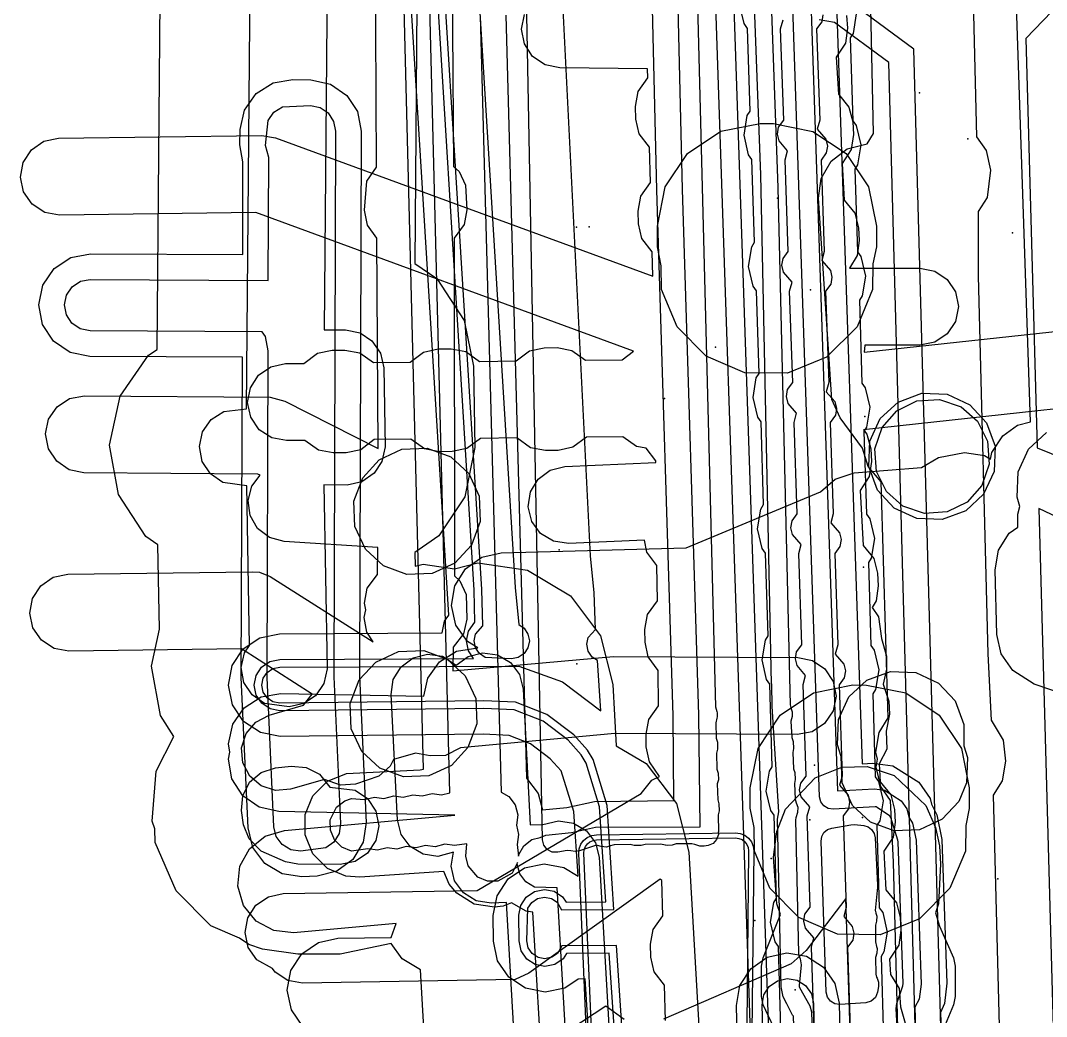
# Model space of a CAD drawing. Header units: metres. Extents: x 17722 to 17999, y 13535 to 15917.
# Drawn here: x 17749.74 to 17789.68, y 14845.88 to 14884.65 of the extents above; entities that cross this region are included whole.
import ezdxf

# ---------------------------------------------------------------- set-up
doc = ezdxf.new("R2010")
doc.units = ezdxf.units.M
for name, color, linetype in [('AI_GREENING_EXCLUSIONS', 1, 'Continuous'), ('AI_GREENING_LAWN', 82, 'Continuous'), ('AI_GREENING_REJECTED', 6, 'Continuous')]:
    doc.layers.add(name, color=color, linetype=linetype)

msp = doc.modelspace()

# ---------------------------------------------------------------- linework, layer by layer
at = {"layer": 'AI_GREENING_EXCLUSIONS'}
for points in [[(17760.729, 14845.489), (17760.287, 14846.133), (17760.125, 14846.896), (17760.267, 14847.663), (17760.692, 14848.318), (17761.335, 14848.76), (17762.098, 14848.922), (17764.165, 14848.949), (17764.368, 14849.494), (17760.372, 14849.135), (17759.596, 14849.218), (17758.911, 14849.591), (17758.421, 14850.199), (17758.201, 14850.947), (17758.284, 14851.723), (17758.657, 14852.408), (17759.265, 14852.898), (17760.013, 14853.119), (17766.65, 14853.715), (17759.793, 14853.855), (17759.031, 14854.023), (17758.391, 14854.469), (17757.971, 14855.127), (17757.834, 14855.895), (17757.893, 14856.163), (17757.834, 14856.495), (17758.002, 14857.257), (17758.449, 14857.897), (17759.106, 14858.318), (17759.875, 14858.454), (17765.441, 14858.341), (17765.6, 14859.044), (17766.051, 14859.681), (17766.711, 14860.097), (17767.536, 14860.227), (17767.134, 14860.48), (17766.684, 14861.117), (17766.511, 14861.878), (17766.643, 14862.647), (17767.059, 14863.308), (17767.696, 14863.758), (17768.457, 14863.931), (17775.649, 14864.123), (17780.883, 14866.307), (17781.451, 14866.8), (17782.192, 14867.046), (17784.806, 14867.248), (17785.472, 14867.642), (17786.487, 14867.828), (17787.259, 14867.712), (17787.493, 14867.571), (17787.548, 14867.833), (17787.973, 14868.487), (17788.545, 14868.897), (17789.057, 14869.027), (17785.935, 14961.593)], [(17764.991, 14927.834), (17768.996, 14862.578), (17769.135, 14861.131), (17769.343, 14860.993), (17769.495, 14860.766), (17769.548, 14860.498), (17769.495, 14860.23), (17769.343, 14860.003), (17769.116, 14859.851), (17768.848, 14859.798), (17767.83, 14859.851), (17767.603, 14860.003), (17767.451, 14860.23), (17767.398, 14860.498), (17767.451, 14860.766), (17767.736, 14861.081), (17767.698, 14862.499), (17763.606, 14928.186)], [(17775.016, 14813.619), (17772.653, 14848.343), (17770.998, 14848.331), (17770.861, 14848.123), (17770.538, 14847.904), (17770.156, 14847.825), (17769.773, 14847.898), (17769.447, 14848.113), (17769.228, 14848.436), (17769.149, 14848.818), (17769.142, 14849.818), (17769.216, 14850.201), (17769.43, 14850.527), (17769.753, 14850.746), (17770.135, 14850.825), (17770.518, 14850.752), (17770.844, 14850.537), (17770.984, 14850.331), (17772.52, 14850.342), (17772.274, 14854.032), (17771.763, 14855.736), (17771.571, 14856.063), (17771.062, 14856.63), (17770.086, 14857.368), (17768.952, 14857.81), (17767.771, 14857.863), (17759.839, 14857.778), (17759.456, 14857.853), (17759.13, 14858.068), (17758.912, 14858.391), (17758.834, 14858.774), (17758.908, 14859.157), (17759.124, 14859.482), (17759.447, 14859.7), (17759.829, 14859.778), (17767.376, 14859.814), (17767.174, 14860.115), (17767.098, 14860.498), (17767.174, 14860.88), (17767.426, 14861.228), (17767.399, 14862.48), (17763.38, 14927.787)], [(17771.906, 14844.514), (17771.718, 14847.336), (17771.446, 14847.334), (17770.928, 14846.983), (17770.163, 14846.825), (17769.397, 14846.972), (17768.745, 14847.401), (17768.307, 14848.047), (17768.149, 14848.811), (17768.142, 14849.811), (17768.289, 14850.577), (17768.718, 14851.229), (17769.364, 14851.667), (17770.128, 14851.825), (17770.894, 14851.678), (17771.452, 14851.334), (17771.284, 14853.853), (17770.784, 14855.445), (17770.355, 14855.911), (17769.593, 14856.487), (17768.762, 14856.811), (17767.769, 14856.863), (17759.844, 14856.778), (17759.077, 14856.927), (17758.427, 14857.357), (17757.99, 14858.004), (17757.834, 14858.769), (17757.983, 14859.535), (17758.413, 14860.186), (17759.06, 14860.622), (17759.824, 14860.778), (17766.16, 14860.808), (17766.25, 14861.263), (17766.408, 14861.499), (17762.367, 14927.16)], [(17780.504, 14816.802), (17780.12, 14823.74), (17780.347, 14826.495), (17779.874, 14837.679), (17779.935, 14838.064), (17780.091, 14838.272), (17779.834, 14845.893), (17779.797, 14845.932), (17779.573, 14846.369), (17779.563, 14846.382), (17779.56, 14846.395), (17779.43, 14846.647), (17779.346, 14847.028), (17779.208, 14853.56), (17779.253, 14853.842), (17778.998, 14857.941), (17778.98, 14858.814), (17778.977, 14858.825), (17778.553, 14878.64), (17777.185, 14915.286)], [(17779.499, 14915), (17781.538, 14854.658), (17782.981, 14854.739), (17783.367, 14854.684), (17784.017, 14854.273), (17784.243, 14853.955), (17784.317, 14853.632), (17784.463, 14853.406), (17784.605, 14852.737), (17784.794, 14847.14), (17784.716, 14846.55), (17784.55, 14846.233), (17784.601, 14844.523)], [(17780.503, 14914.9), (17782.503, 14855.714), (17782.924, 14855.737), (17783.697, 14855.628), (17784.702, 14855.001), (17785.155, 14854.365), (17785.207, 14854.139), (17785.41, 14853.729), (17785.605, 14852.771), (17785.794, 14847.174), (17785.702, 14846.386), (17785.556, 14846.033), (17785.6, 14844.553), (17785.475, 14843.794), (17785.065, 14843.13), (17784.431, 14842.674), (17783.672, 14842.495), (17782.951, 14842.472), (17782.954, 14842.379), (17795.553, 14842.784)], [(17775.594, 14808.706), (17772.934, 14848.645), (17770.811, 14848.63), (17770.648, 14848.334), (17770.422, 14848.18), (17770.154, 14848.125), (17769.886, 14848.176), (17769.658, 14848.327), (17769.504, 14848.553), (17769.449, 14848.82), (17769.494, 14850.088), (17769.644, 14850.316), (17769.87, 14850.47), (17770.137, 14850.525), (17770.405, 14850.474), (17770.634, 14850.323), (17770.801, 14850.03), (17772.84, 14850.044), (17772.571, 14854.086), (17772.035, 14855.877), (17771.807, 14856.248), (17771.274, 14856.846), (17770.233, 14857.632), (17769.009, 14858.11), (17767.772, 14858.163), (17759.837, 14858.078), (17759.569, 14858.13), (17759.341, 14858.281), (17759.189, 14858.507), (17759.134, 14858.775), (17759.186, 14859.043), (17759.337, 14859.271), (17759.563, 14859.424), (17759.831, 14859.478), (17769.142, 14859.51), (17770.833, 14858.901), (17772.328, 14857.77), (17772.199, 14859.729), (17771.989, 14859.87), (17771.837, 14860.097), (17771.784, 14860.365), (17771.837, 14860.633), (17772.119, 14860.947), (17772.075, 14862.371), (17771.93, 14863.813), (17769.535, 14911.583)], [(17776.934, 14902.075), (17778.906, 14843.734)], [(17768.627, 14884.857), (17769.434, 14855.156), (17769.893, 14854.555), (17770.061, 14853.924), (17771.005, 14854.018), (17772.082, 14854.25), (17775.177, 14854.289), (17775.151, 14857.576), (17774.512, 14878.066), (17773.935, 14901.986)], [(17767.627, 14884.832), (17768.448, 14854.613), (17768.746, 14854.441), (17768.994, 14854.116), (17769.098, 14853.724), (17769.042, 14853.32), (17769.126, 14852.966), (17769.068, 14852.574), (17769.121, 14852.112), (17769.132, 14852.188), (17769.33, 14852.525), (17769.641, 14852.76), (17769.963, 14852.843), (17770.188, 14852.938), (17771.189, 14853.035), (17772.125, 14853.251), (17776.2, 14853.263), (17776.151, 14857.602), (17775.512, 14878.088), (17774.947, 14901.518)], [(17784.208, 14833.517), (17783.726, 14851.88), (17783.607, 14854.291), (17783.224, 14854.826), (17783.048, 14855.587), (17783.098, 14855.889), (17783.033, 14856.168), (17783.16, 14856.938), (17783.513, 14857.507), (17783.248, 14866.693), (17782.74, 14867.291), (17782.51, 14868.007), (17781.652, 14869.188), (17781.325, 14869.896), (17780.801, 14877.735), (17780.904, 14878.508), (17781.296, 14879.183), (17781.916, 14879.656), (17782.694, 14879.853), (17782.948, 14880.255), (17782.499, 14901.033)], [(17786.5, 14898.706), (17786.951, 14880.128), (17787.327, 14879.592), (17787.495, 14878.83), (17787.367, 14877.766), (17787.014, 14877.212), (17787.019, 14874.711), (17787.394, 14859.99), (17787.518, 14857.409), (17787.988, 14856.631), (17788.08, 14855.818), (17787.951, 14855.05), (17787.602, 14854.493), (17788.088, 14836), (17788.212, 14833.419), (17788.683, 14832.641), (17788.774, 14831.828), (17788.645, 14831.06), (17788.296, 14830.503), (17788.583, 14818.963)], [(17761.696, 14887.748), (17761.562, 14872.613), (17762.391, 14872.606), (17762.964, 14872.487), (17763.419, 14872.185), (17763.753, 14871.704), (17763.877, 14871.132), (17763.93, 14868.053), (17763.811, 14867.48), (17763.509, 14867.023), (17763.028, 14866.689), (17762.456, 14866.565), (17761.547, 14866.572), (17761.672, 14859.412), (17761.55, 14858.839), (17761.218, 14858.357), (17760.771, 14858.058), (17760.199, 14857.933), (17759.24, 14858.061), (17758.758, 14858.393), (17758.44, 14858.884), (17758.334, 14859.46), (17758.457, 14860.032), (17758.657, 14860.322), (17758.546, 14866.537), (17757.613, 14866.665), (17757.131, 14866.997), (17757.131, 14866.997), (17756.812, 14867.488), (17756.706, 14868.064), (17756.829, 14868.636), (17757.161, 14869.118), (17757.652, 14869.436), (17758.535, 14869.538), (17758.748, 14893.621)], [(17767.578, 14808.186), (17765.308, 14847.687), (17764.597, 14848.126), (17764.166, 14848.723), (17762.183, 14848.299), (17760.535, 14848.301), (17759.157, 14848.497), (17758.623, 14848.684), (17758.269, 14848.921), (17757.146, 14849.411), (17755.795, 14850.762), (17754.987, 14852.647), (17754.967, 14853.177), (17754.867, 14853.486), (17754.867, 14853.486), (17755.025, 14855.431), (17755.715, 14856.776), (17755.187, 14857.592), (17754.835, 14859.51), (17755.145, 14860.96), (17755.087, 14864.237), (17754.621, 14864.557), (17753.56, 14866.194), (17753.207, 14868.113), (17753.614, 14870.021), (17754.721, 14871.628), (17755.055, 14871.844), (17755.243, 14893.018)], [(17770.08, 14843.141), (17769.687, 14849.933), (17769.419, 14849.971), (17768.855, 14850.302), (17768.529, 14850.168), (17768.191, 14850.126), (17767.406, 14850.254), (17766.727, 14850.673), (17766.423, 14851.031), (17766.213, 14851.522), (17762.945, 14851.303), (17762.409, 14851.34), (17761.687, 14851.643), (17761.125, 14852.204), (17760.82, 14852.942), (17760.82, 14853.734), (17761.125, 14854.471), (17761.125, 14854.471), (17761.687, 14855.033), (17762.424, 14855.338), (17765.301, 14855.476), (17765.426, 14855.501), (17764.54, 14890.261)], [(17771.126, 14842.377), (17770.633, 14850.89), (17769.748, 14850.915), (17769.411, 14851.113), (17769.176, 14851.424), (17769.078, 14851.802), (17769.087, 14851.866), (17768.882, 14851.46), (17768.316, 14851.145), (17767.92, 14851.145), (17767.543, 14851.299), (17767.17, 14851.739), (17767.08, 14852.119), (17767.118, 14852.593), (17766.636, 14852.531), (17766.252, 14852.581), (17765.887, 14852.485), (17765.504, 14852.535), (17765.139, 14852.439), (17764.755, 14852.489), (17764.39, 14852.393), (17764.007, 14852.443), (17764.007, 14852.443), (17763.641, 14852.347), (17763.258, 14852.397), (17762.622, 14852.318), (17762.246, 14852.472), (17761.963, 14852.75), (17761.803, 14853.124), (17761.8, 14853.536), (17762.044, 14854.03), (17762.364, 14854.271), (17762.622, 14854.358), (17763.135, 14854.323), (17763.52, 14854.419), (17763.884, 14854.369), (17764.269, 14854.465), (17764.633, 14854.415), (17765.017, 14854.511), (17765.381, 14854.461), (17765.766, 14854.557), (17766.13, 14854.507), (17766.45, 14854.587), (17765.54, 14890.286)], [(17766.521, 14889.682), (17766.6, 14878.968), (17766.815, 14878.775), (17767.067, 14878.247), (17767.117, 14877.286), (17767.006, 14876.712), (17766.617, 14876.178), (17766.635, 14863.038), (17766.845, 14862.84), (17767.084, 14862.306), (17767.111, 14861.345), (17766.987, 14860.773), (17766.585, 14860.249), (17766.569, 14859.334), (17772.823, 14859.892), (17779.995, 14859.852), (17780.569, 14859.735), (17781.053, 14859.407), (17781.376, 14858.919), (17781.487, 14858.344), (17781.37, 14857.77), (17781.042, 14857.286), (17780.553, 14856.963), (17779.979, 14856.852), (17772.881, 14856.891), (17766.874, 14856.329), (17766.278, 14856.033), (17765.693, 14856.023), (17765.118, 14856.126), (17764.258, 14855.878), (17764.13, 14855.619), (17763.69, 14855.233), (17762.779, 14854.925), (17762.196, 14854.876), (17761.577, 14855.106), (17760.249, 14854.723), (17759.666, 14854.674), (17759.108, 14854.852), (17758.661, 14855.23), (17758.393, 14855.75), (17758.343, 14856.333), (17758.521, 14856.89), (17758.899, 14857.338), (17759.419, 14857.606), (17760.761, 14857.993), (17761.094, 14858.419), (17758.345, 14860.188), (17751.625, 14860.099), (17751.05, 14860.206), (17750.559, 14860.524), (17750.227, 14861.007), (17750.106, 14861.579), (17750.212, 14862.155), (17750.531, 14862.645), (17751.013, 14862.977), (17751.586, 14863.099), (17758.757, 14863.194), (17759.044, 14863.17), (17759.454, 14863.008), (17763.472, 14860.456), (17763.225, 14860.84), (17763.121, 14861.416), (17763.186, 14861.714), (17763.132, 14861.972), (17763.239, 14862.547), (17763.635, 14863.09), (17763.635, 14863.09), (17763.654, 14864.135), (17759.999, 14864.369), (17759.433, 14864.519), (17758.969, 14864.875), (17758.675, 14865.381), (17758.598, 14865.961), (17758.749, 14866.527), (17759.072, 14866.95), (17758.983, 14866.995), (17752.206, 14867.046), (17751.633, 14867.164), (17751.149, 14867.493), (17750.827, 14867.982), (17750.717, 14868.557), (17750.836, 14869.13), (17751.165, 14869.614), (17751.654, 14869.936), (17752.229, 14870.046), (17759.46, 14869.988), (17760.024, 14869.831), (17763.665, 14867.988), (17763.617, 14876.175), (17763.244, 14876.69), (17763.126, 14877.263), (17763.217, 14878.396), (17763.6, 14878.949), (17763.553, 14887.133)], [(17792.554, 14887.794), (17788.877, 14883.955), (17789.319, 14868.019), (17797.552, 14864.683)], [(17765.174, 14885.277), (17765.085, 14875.195), (17765.944, 14874.61), (17767.013, 14872.978), (17767.377, 14871.192), (17767.43, 14868.023), (17767.033, 14866.113), (17766.026, 14864.591), (17765.094, 14863.945), (17765.103, 14863.405), (17765.41, 14863.482), (17766.632, 14863.303), (17767.546, 14863.536), (17769.477, 14863.256), (17771.154, 14862.259), (17772.321, 14860.695), (17772.801, 14858.805), (17772.927, 14856.41), (17774.097, 14855.722), (17775.272, 14854.165), (17775.762, 14852.277), (17776.229, 14844.143)], [(17779.331, 14845.379), (17779.241, 14848.601), (17779.11, 14848.784), (17778.933, 14849.544), (17779.061, 14850.314), (17779.168, 14850.486), (17779.078, 14853.709), (17778.947, 14853.892), (17778.77, 14854.652), (17778.898, 14855.422), (17779.005, 14855.594), (17778.915, 14858.817), (17778.784, 14859), (17778.607, 14859.76), (17778.735, 14860.53), (17778.841, 14860.7), (17778.743, 14863.919), (17778.611, 14864.102), (17778.433, 14864.861), (17778.558, 14865.632), (17778.665, 14865.804), (17778.566, 14869.026), (17778.435, 14869.209), (17778.256, 14869.969), (17778.382, 14870.739), (17778.489, 14870.911), (17778.39, 14874.133), (17778.259, 14874.316), (17778.08, 14875.076), (17778.206, 14875.846), (17778.313, 14876.019), (17778.214, 14879.241), (17778.083, 14879.424), (17777.904, 14880.183), (17778.03, 14880.953), (17778.137, 14881.126), (17778.038, 14884.348), (17777.907, 14884.531), (17777.728, 14885.291)], [(17785.755, 14838.416), (17784.52, 14883.534), (17781.786, 14885.556)], [(17774.847, 14845.722), (17774.811, 14847.098), (17774.411, 14847.615), (17774.282, 14848.186), (17774.269, 14848.686), (17774.368, 14849.262), (17774.74, 14849.799), (17774.705, 14851.175), (17774.641, 14851.217), (17769.534, 14847.558), (17769, 14847.316), (17760.723, 14847.172), (17760.148, 14847.279), (17759.657, 14847.598), (17759.555, 14847.746), (17758.94, 14848.086), (17758.608, 14848.567), (17758.484, 14849.139), (17758.589, 14849.715), (17758.907, 14850.207), (17759.388, 14850.54), (17759.96, 14850.663), (17767.519, 14850.783), (17773.899, 14854.552), (17774.312, 14855.074), (17774.615, 14855.223), (17774.222, 14855.796), (17774.101, 14856.369), (17774.095, 14856.869), (17774.202, 14857.444), (17774.581, 14857.976), (17774.565, 14859.352), (17774.173, 14859.874), (17774.052, 14860.447), (17774.046, 14860.947), (17774.153, 14861.522), (17774.532, 14862.054), (17774.516, 14863.43), (17774.124, 14863.953), (17774.025, 14864.42), (17771.067, 14864.288), (17770.488, 14864.376), (17769.988, 14864.679), (17769.641, 14865.151), (17769.501, 14865.719), (17769.59, 14866.298), (17769.893, 14866.798), (17770.364, 14867.145), (17770.933, 14867.285), (17774.467, 14867.443), (17774.467, 14867.508), (17774.097, 14867.998), (17773.724, 14868.067), (17773.193, 14868.447), (17771.767, 14868.43), (17771.245, 14868.038), (17770.672, 14867.918), (17770.172, 14867.912), (17769.597, 14868.019), (17769.065, 14868.399), (17767.64, 14868.382), (17767.117, 14867.99), (17766.544, 14867.87), (17766.044, 14867.864), (17765.469, 14867.971), (17764.937, 14868.351), (17763.512, 14868.334), (17762.989, 14867.943), (17762.417, 14867.822), (17761.917, 14867.816), (17761.341, 14867.923), (17760.81, 14868.303), (17760.097, 14868.295), (17759.522, 14868.402), (17759.031, 14868.722), (17758.7, 14869.205), (17758.58, 14869.777), (17758.687, 14870.353), (17759.007, 14870.843), (17759.489, 14871.174), (17760.062, 14871.295), (17760.775, 14871.303), (17761.298, 14871.695), (17761.87, 14871.816), (17762.37, 14871.821), (17762.945, 14871.714), (17763.477, 14871.334), (17764.903, 14871.351), (17765.425, 14871.743), (17765.998, 14871.864), (17766.498, 14871.869), (17767.073, 14871.762), (17767.605, 14871.382), (17769.03, 14871.399), (17769.553, 14871.791), (17770.126, 14871.912), (17770.626, 14871.917), (17771.201, 14871.81), (17771.732, 14871.43), (17773.158, 14871.447), (17773.6, 14871.783), (17758.898, 14877.176), (17751.261, 14877.075), (17750.686, 14877.181), (17750.195, 14877.5), (17749.863, 14877.982), (17749.741, 14878.555), (17749.848, 14879.13), (17750.167, 14879.621), (17750.649, 14879.953), (17751.221, 14880.074), (17759.135, 14880.179), (17759.672, 14880.087), (17774.351, 14874.703), (17774.327, 14875.644), (17773.928, 14876.161), (17773.799, 14876.732), (17773.786, 14877.232), (17773.886, 14877.809), (17774.258, 14878.346), (17774.223, 14879.722), (17773.824, 14880.239), (17773.696, 14880.81), (17773.683, 14881.31), (17773.783, 14881.886), (17774.155, 14882.423), (17774.146, 14882.777), (17770.732, 14882.807), (17770.159, 14882.926), (17769.675, 14883.255), (17769.354, 14883.745), (17769.245, 14884.32), (17769.364, 14884.893)], [(17780.974, 14884.872), (17780.93, 14884.603), (17780.728, 14884.328), (17780.851, 14880.77), (17780.754, 14880.416), (17781.088, 14880.031), (17781.151, 14879.765), (17781.107, 14879.495), (17780.904, 14879.221), (17781.027, 14875.663), (17780.93, 14875.308), (17781.264, 14874.923), (17781.327, 14874.658), (17781.283, 14874.388), (17781.08, 14874.114), (17781.203, 14870.556), (17781.106, 14870.201), (17781.44, 14869.816), (17781.503, 14869.55), (17781.459, 14869.281), (17781.256, 14869.006), (17781.379, 14865.448), (17781.282, 14865.094), (17781.616, 14864.709), (17781.679, 14864.443), (17781.635, 14864.173), (17781.433, 14863.899), (17781.555, 14860.339), (17781.458, 14859.985), (17781.791, 14859.599), (17781.852, 14859.333), (17781.808, 14859.064), (17781.605, 14858.79), (17781.718, 14855.231), (17781.62, 14854.877), (17781.954, 14854.491), (17782.015, 14854.225), (17781.971, 14853.956), (17781.768, 14853.682), (17781.881, 14850.124), (17781.783, 14849.769), (17782.116, 14849.384), (17782.178, 14849.118), (17782.134, 14848.848), (17781.93, 14848.574), (17782.044, 14845.016)], [(17781.899, 14884.852), (17781.929, 14884.353), (17781.849, 14883.773), (17781.496, 14883.223), (17781.576, 14881.786), (17781.99, 14881.281), (17782.135, 14880.714), (17782.163, 14880.214), (17782.08, 14879.635), (17781.724, 14879.087), (17781.802, 14877.658), (17782.216, 14877.153), (17782.362, 14876.586), (17782.389, 14876.086), (17782.306, 14875.507), (17782.013, 14875.012), (17784.753, 14875.012), (17785.327, 14874.897), (17785.814, 14874.572), (17786.139, 14874.086), (17786.253, 14873.512), (17786.139, 14872.937), (17785.814, 14872.451), (17785.327, 14872.126), (17784.753, 14872.012), (17782.602, 14872.012), (17782.585, 14871.745), (17796.588, 14873.263)], [(17782.274, 14884.917), (17782.148, 14884.147), (17782.041, 14883.974), (17782.14, 14880.752), (17782.271, 14880.569), (17782.45, 14879.81), (17782.324, 14879.04), (17782.217, 14878.867), (17782.316, 14875.645), (17782.447, 14875.462), (17782.626, 14874.702), (17782.5, 14873.932), (17782.393, 14873.76), (17782.492, 14870.538), (17782.623, 14870.355), (17782.802, 14869.595), (17782.676, 14868.825), (17782.569, 14868.652), (17782.668, 14865.43), (17782.8, 14865.247), (17782.978, 14864.488), (17782.852, 14863.718), (17782.745, 14863.545), (17782.844, 14860.318), (17782.975, 14860.135), (17783.152, 14859.375), (17783.024, 14858.605), (17782.917, 14858.432), (17783.007, 14855.21), (17783.138, 14855.027), (17783.315, 14854.267), (17783.187, 14853.497), (17783.08, 14853.325), (17783.17, 14850.102), (17783.301, 14849.919), (17783.478, 14849.159), (17783.35, 14848.389), (17783.242, 14848.217), (17783.333, 14844.995)], [(17780.643, 14845.021), (17780.53, 14848.58), (17780.627, 14848.934), (17780.294, 14849.32), (17780.232, 14849.586), (17780.277, 14849.855), (17780.48, 14850.129), (17780.367, 14853.688), (17780.464, 14854.042), (17780.131, 14854.428), (17780.069, 14854.694), (17780.114, 14854.963), (17780.317, 14855.237), (17780.204, 14858.795), (17780.301, 14859.15), (17779.968, 14859.535), (17779.907, 14859.801), (17779.951, 14860.071), (17780.154, 14860.344), (17780.032, 14863.901), (17780.128, 14864.256), (17779.794, 14864.64), (17779.732, 14864.906), (17779.776, 14865.176), (17779.978, 14865.45), (17779.855, 14869.008), (17779.952, 14869.363), (17779.618, 14869.748), (17779.556, 14870.013), (17779.6, 14870.283), (17779.802, 14870.557), (17779.679, 14874.116), (17779.776, 14874.47), (17779.442, 14874.855), (17779.38, 14875.121), (17779.424, 14875.39), (17779.626, 14875.665), (17779.503, 14879.223), (17779.6, 14879.578), (17779.266, 14879.962), (17779.203, 14880.228), (17779.247, 14880.498), (17779.45, 14880.772), (17779.327, 14884.33), (17779.424, 14884.685)], [(17784.755, 14838.389), (17783.538, 14883.016), (17781.425, 14884.579), (17780.826, 14884.68)], [(17796.84, 14870.272), (17782.56, 14868.714), (17782.689, 14868.543), (17782.834, 14867.976), (17782.861, 14867.477), (17782.779, 14866.897), (17782.422, 14866.35), (17782.54, 14864.213), (17782.954, 14863.708), (17783.099, 14863.141), (17783.127, 14862.642), (17783.044, 14862.062), (17782.891, 14861.803), (17783.134, 14861.438), (17783.249, 14860.596), (17783.445, 14859.898), (17783.445, 14859.398), (17783.324, 14858.813), (17783.541, 14858.148), (17783.567, 14857.649), (17783.432, 14856.983), (17783.457, 14856.287), (17783.169, 14855.708), (17783.205, 14855.012), (17783.618, 14854.506), (17783.763, 14853.939), (17783.789, 14853.439), (17783.705, 14852.86), (17783.348, 14852.313), (17783.427, 14850.803), (17783.84, 14850.296), (17783.985, 14849.729), (17784.011, 14849.23), (17783.927, 14848.651), (17783.57, 14848.104), (17783.601, 14847.506), (17783.943, 14846.97), (17783.991, 14846.253), (17784.207, 14845.52)], [(17790.5, 14858.379), (17789.201, 14858.813), (17788.364, 14859.352), (17787.914, 14859.989), (17787.742, 14860.751), (17787.676, 14863.262), (17787.808, 14864.031), (17788.224, 14864.691), (17788.56, 14864.928), (17788.56, 14865.436), (17788.64, 14865.729), (17788.64, 14865.729), (17788.53, 14866.094), (17788.569, 14867.08), (17788.978, 14867.962), (17789.677, 14868.609)], [(17793.907, 14863.507), (17789.383, 14865.652), (17790.05, 14841.21)], [(17771.127, 14807.447), (17768.663, 14850.308), (17768.057, 14850.287), (17767.48, 14850.38), (17766.982, 14850.688), (17766.64, 14851.163), (17766.505, 14851.732), (17766.593, 14852.277), (17765.991, 14852.108), (17765.991, 14852.108), (17765.412, 14852.193), (17764.909, 14852.493), (17764.56, 14852.962), (17764.416, 14853.529), (17764.167, 14858.412), (17764.252, 14858.991), (17764.552, 14859.494), (17765.021, 14859.843), (17765.589, 14859.987), (17766.168, 14859.902), (17766.705, 14859.555), (17767.162, 14859.896), (17767.73, 14860.04), (17768.309, 14859.957), (17768.812, 14859.657), (17769.162, 14859.188), (17769.306, 14858.621), (17769.577, 14853.343), (17770.069, 14853.351), (17770.684, 14853.487), (17771.264, 14853.406), (17771.768, 14853.109), (17772.121, 14852.642), (17772.268, 14852.076), (17772.826, 14842.354)], [(17779.284, 14844.981), (17778.653, 14846.328), (17778.588, 14846.651), (17778.588, 14847.838), (17778.653, 14848.16), (17779.33, 14849.847), (17779.176, 14850.256), (17779.048, 14852.075), (17779.178, 14853.073), (17779.517, 14853.948), (17779.517, 14853.948), (17780.677, 14855.17), (17781.707, 14855.577), (17782.701, 14855.604), (17783.751, 14855.252), (17784.975, 14854.093), (17785.361, 14853.237), (17785.516, 14852.518), (17785.555, 14851.801), (17785.478, 14850.256), (17785.352, 14849.913), (17785.507, 14849.393), (17786.061, 14848.16), (17786.126, 14847.838), (17786.126, 14846.651), (17786.061, 14846.328), (17785.608, 14845.245)], [(17771.894, 14842.387), (17771.469, 14852.222), (17771.486, 14852.407), (17771.551, 14852.582), (17771.659, 14852.733), (17771.804, 14852.85), (17771.975, 14852.925), (17772.159, 14852.952), (17777.573, 14853.025), (17777.757, 14853.003), (17777.929, 14852.934), (17778.076, 14852.821), (17778.189, 14852.674), (17778.259, 14852.503), (17778.282, 14852.319), (17778.188, 14842.846)], [(17772.094, 14842.395), (17771.669, 14852.231), (17771.681, 14852.363), (17771.727, 14852.488), (17771.805, 14852.595), (17771.908, 14852.679), (17772.03, 14852.733), (17772.161, 14852.752), (17777.575, 14852.825), (17777.707, 14852.81), (17777.83, 14852.76), (17777.935, 14852.68), (17778.016, 14852.575), (17778.066, 14852.452), (17778.082, 14852.321), (17777.988, 14842.848)], [(17782.938, 14817.568), (17781.864, 14850.47), (17780.322, 14848.439), (17779.738, 14847.922), (17774.773, 14845.776)], [(17777.796, 14838.268), (17777.612, 14846.307), (17777.747, 14847.076), (17778.166, 14847.734), (17778.804, 14848.183), (17779.566, 14848.352), (17780.335, 14848.218), (17780.993, 14847.799), (17781.442, 14847.16), (17781.611, 14846.399), (17781.769, 14839.504)], [(17778.834, 14838.041), (17778.612, 14846.33), (17778.679, 14846.714), (17778.889, 14847.044), (17779.208, 14847.268), (17779.589, 14847.353), (17779.973, 14847.285), (17780.303, 14847.076), (17780.527, 14846.757), (17780.612, 14846.376), (17780.782, 14838.909)], [(17773.242, 14845.757), (17772.526, 14846.274), (17771.13, 14845.356)]]:
    msp.add_lwpolyline(points, dxfattribs=at)
for points in [[(17750.6, 14872.817), (17750.452, 14873.583), (17750.608, 14874.348), (17751.045, 14874.994), (17751.696, 14875.424), (17752.463, 14875.572), (17758.389, 14875.54), (17758.4, 14879.146), (17758.283, 14879.806), (17758.297, 14880.406), (17758.465, 14881.167), (17758.913, 14881.807), (17759.571, 14882.226), (17760.339, 14882.362), (17761.047, 14882.347), (17761.809, 14882.179), (17762.448, 14881.731), (17762.854, 14881.107), (17763.004, 14880.341), (17762.936, 14859.127), (17763.198, 14853.433), (17763.081, 14852.662), (17762.677, 14851.994), (17762.049, 14851.531), (17761.291, 14851.344), (17760.692, 14851.31), (17759.921, 14851.427), (17759.253, 14851.83), (17758.79, 14852.459), (17758.603, 14853.216), (17758.336, 14859.078), (17758.376, 14871.54), (17752.441, 14871.572), (17751.676, 14871.729), (17751.03, 14872.166), (17750.6, 14872.817)], [(17752.064, 14872.651), (17751.741, 14872.869), (17751.526, 14873.195), (17751.452, 14873.578), (17751.53, 14873.96), (17751.748, 14874.283), (17752.074, 14874.498), (17752.457, 14874.572), (17759.385, 14874.535), (17759.401, 14879.322), (17759.283, 14879.784), (17759.381, 14880.765), (17759.605, 14881.085), (17759.934, 14881.295), (17761.025, 14881.347), (17761.406, 14881.263), (17761.713, 14881.052), (17761.929, 14880.727), (17762.004, 14880.344), (17761.936, 14859.106), (17762.199, 14853.387), (17762.14, 14853.002), (17761.938, 14852.668), (17761.624, 14852.436), (17760.646, 14852.309), (17760.261, 14852.368), (17759.927, 14852.569), (17759.695, 14852.883), (17759.602, 14853.262), (17759.336, 14859.075), (17759.377, 14871.794), (17759.274, 14872.356), (17759.146, 14872.536), (17752.446, 14872.572), (17752.064, 14872.651)], [(17777.003, 14880.343), (17778.533, 14880.647), (17779.055, 14880.642), (17780.586, 14880.338), (17781.884, 14879.471), (17782.751, 14878.173), (17783.055, 14876.642), (17783.055, 14875.836), (17782.924, 14875.177), (17782.908, 14874.175), (17782.304, 14872.73), (17781.117, 14871.543), (17779.595, 14870.923), (17777.934, 14870.939), (17776.426, 14871.586), (17775.302, 14872.73), (17774.698, 14874.175), (17774.682, 14875.096), (17774.533, 14875.845), (17774.533, 14876.647), (17774.838, 14878.178), (17775.705, 14879.476), (17777.003, 14880.343)], [(17787.339, 14868.993), (17787.68, 14868.076), (17787.641, 14867.09), (17787.232, 14866.208), (17786.533, 14865.561), (17785.616, 14865.22), (17784.63, 14865.259), (17783.748, 14865.668), (17783.101, 14866.367), (17782.76, 14867.284), (17782.799, 14868.27), (17783.208, 14869.152), (17783.907, 14869.799), (17784.824, 14870.14), (17785.81, 14870.101), (17786.692, 14869.692), (17787.339, 14868.993)], [(17786.35, 14869.615), (17786.994, 14869.049), (17787.381, 14868.269), (17787.44, 14867.383), (17787.155, 14866.55), (17786.589, 14865.906), (17785.809, 14865.519), (17784.923, 14865.46), (17784.09, 14865.745), (17783.446, 14866.311), (17783.059, 14867.091), (17783, 14867.977), (17783.285, 14868.81), (17783.851, 14869.454), (17784.631, 14869.841), (17785.517, 14869.9), (17786.35, 14869.615)], [(17766.492, 14867.659), (17767.191, 14867.012), (17767.6, 14866.13), (17767.639, 14865.144), (17767.298, 14864.227), (17766.651, 14863.528), (17765.769, 14863.119), (17764.783, 14863.08), (17763.866, 14863.421), (17763.167, 14864.068), (17762.758, 14864.95), (17762.719, 14865.936), (17763.06, 14866.853), (17763.707, 14867.552), (17764.589, 14867.961), (17765.575, 14868), (17766.492, 14867.659)], [(17767.051, 14859.136), (17767.46, 14858.254), (17767.499, 14857.268), (17767.158, 14856.351), (17766.511, 14855.652), (17765.629, 14855.243), (17764.643, 14855.204), (17763.726, 14855.545), (17763.027, 14856.192), (17762.618, 14857.074), (17762.579, 14858.06), (17762.92, 14858.977), (17763.567, 14859.676), (17764.449, 14860.085), (17765.435, 14860.124), (17766.352, 14859.783), (17767.051, 14859.136)], [(17784.591, 14859.267), (17785.473, 14858.858), (17786.12, 14858.159), (17786.461, 14857.242), (17786.455, 14856.416), (17786.603, 14855.96), (17786.564, 14854.974), (17786.262, 14854.251), (17785.615, 14853.552), (17784.733, 14853.143), (17783.747, 14853.104), (17782.83, 14853.445), (17782.131, 14854.092), (17781.722, 14854.974), (17781.689, 14855.994), (17781.541, 14856.45), (17781.58, 14857.436), (17781.989, 14858.318), (17782.688, 14858.965), (17783.605, 14859.306), (17784.591, 14859.267)], [(17780.614, 14858.48), (17782.145, 14858.784), (17782.667, 14858.779), (17784.198, 14858.475), (17785.495, 14857.607), (17786.363, 14856.31), (17786.667, 14854.779), (17786.667, 14853.973), (17786.536, 14853.314), (17786.52, 14852.312), (17785.916, 14850.867), (17784.729, 14849.68), (17783.207, 14849.06), (17781.546, 14849.076), (17780.037, 14849.723), (17778.914, 14850.867), (17778.31, 14852.312), (17778.294, 14853.232), (17778.145, 14853.982), (17778.145, 14854.784), (17778.449, 14856.315), (17779.317, 14857.612), (17780.614, 14858.48)], [(17759.104, 14855.372), (17759.662, 14855.551), (17760.277, 14855.622), (17760.865, 14855.573), (17761.385, 14855.305), (17761.78, 14854.8), (17762.765, 14854.684), (17763.252, 14854.358), (17763.576, 14853.871), (17763.689, 14853.297), (17763.574, 14852.723), (17763.249, 14852.237), (17762.762, 14851.912), (17762.187, 14851.799), (17760.54, 14851.801), (17760.05, 14851.899), (17759.103, 14852.313), (17758.644, 14852.798), (17758.417, 14853.34), (17758.344, 14853.889), (17758.391, 14854.472), (17758.658, 14854.993), (17759.104, 14855.372)]]:
    msp.add_lwpolyline(points, close=True, dxfattribs=at)
at = {"layer": 'AI_GREENING_LAWN'}
for points in [[(17777.887, 14915.262), (17779.222, 14878.15), (17779.222, 14878.144), (17779.697, 14858.014), (17779.724, 14857.907), (17779.73, 14857.894), (17779.781, 14857.731), (17779.774, 14857.559), (17779.732, 14857.368), (17779.767, 14856.734), (17779.818, 14856.582), (17779.833, 14856.314), (17779.799, 14856.157), (17779.834, 14855.523), (17779.885, 14855.371), (17779.9, 14855.103), (17779.865, 14854.947), (17779.898, 14854.336), (17779.94, 14854.199), (17780.001, 14854.025), (17779.983, 14853.816), (17779.92, 14853.613), (17779.909, 14853.534), (17780.019, 14848.324), (17780.038, 14848.232), (17780.084, 14848.124), (17780.122, 14847.884), (17780.049, 14847.08), (17780.051, 14847.044), (17780.064, 14847.01), (17780.466, 14846.286), (17780.528, 14846.06), (17780.792, 14838.253)], [(17783.869, 14845.468), (17783.823, 14846.191), (17783.848, 14846.382), (17784.08, 14847.074), (17784.093, 14847.162), (17783.907, 14852.68), (17783.895, 14852.746), (17783.617, 14853.628), (17783.599, 14853.664), (17783.569, 14853.692), (17783.083, 14854.018), (17783.048, 14854.034), (17783.009, 14854.038), (17781.375, 14853.942), (17781.179, 14853.969), (17781.009, 14854.071), (17780.892, 14854.231), (17780.846, 14854.424), (17778.793, 14915.157)], [(17775.774, 14897.901), (17776.794, 14857.929), (17776.843, 14857.753), (17776.84, 14857.752), (17776.859, 14857.701), (17776.863, 14857.537), (17776.846, 14857.485), (17776.849, 14857.484), (17776.809, 14857.307), (17776.824, 14856.707), (17776.87, 14856.554), (17776.877, 14856.286), (17776.837, 14856.13), (17776.851, 14855.507), (17776.898, 14855.353), (17776.904, 14855.086), (17776.864, 14854.93), (17776.878, 14854.307), (17776.925, 14854.153), (17776.931, 14853.885), (17776.891, 14853.73), (17776.905, 14853.068), (17776.901, 14853.068), (17776.908, 14852.956), (17776.839, 14852.764), (17776.698, 14852.616), (17776.51, 14852.537), (17776.358, 14852.507), (17776.19, 14852.502), (17776.031, 14852.554), (17775.989, 14852.575), (17775.872, 14852.603), (17775.263, 14852.593), (17775.105, 14852.547), (17774.915, 14852.529), (17774.842, 14852.551), (17774.84, 14852.544), (17774.662, 14852.586), (17774.054, 14852.577), (17773.9, 14852.532), (17773.632, 14852.528), (17773.476, 14852.569), (17772.845, 14852.56), (17772.653, 14852.504), (17772.652, 14852.509), (17772.551, 14852.474), (17772.338, 14852.493), (17772.194, 14852.539), (17772.155, 14852.545), (17772.117, 14852.538), (17771.504, 14852.324), (17771.334, 14852.296), (17771.165, 14852.327), (17771.157, 14852.33), (17771.025, 14852.341), (17770.653, 14852.27), (17770.437, 14852.277), (17770.244, 14852.373), (17770.11, 14852.542), (17770.06, 14852.752), (17769.221, 14897.188)], [(17778.205, 14843.708), (17776.374, 14897.917)]]:
    msp.add_lwpolyline(points, dxfattribs=at)
msp.add_lwpolyline([(17782.87, 14853.151), (17782.966, 14853.005), (17783.005, 14852.835), (17783.106, 14850.991), (17783.104, 14850.914), (17783.014, 14850.006), (17783.016, 14849.97), (17783.041, 14849.901), (17783.035, 14849.899), (17783.073, 14849.778), (17783.06, 14849.591), (17783.017, 14849.431), (17783.021, 14848.778), (17783.067, 14848.601), (17783.061, 14848.599), (17783.085, 14848.526), (17783.071, 14848.337), (17783.028, 14848.177), (17783.033, 14847.525), (17783.063, 14847.408), (17783.087, 14847.365), (17783.141, 14847.209), (17783.142, 14847.044), (17783.106, 14846.825), (17783.023, 14846.619), (17782.858, 14846.47), (17782.645, 14846.407), (17781.635, 14846.341), (17781.438, 14846.368), (17781.267, 14846.47), (17781.149, 14846.63), (17781.103, 14846.823), (17780.904, 14852.704), (17780.93, 14852.881), (17781.016, 14853.037), (17781.151, 14853.153), (17781.319, 14853.214), (17782.059, 14853.342), (17782.201, 14853.346), (17782.562, 14853.305), (17782.73, 14853.255), (17782.87, 14853.151)], close=True, dxfattribs=at)
at = {"layer": 'AI_GREENING_REJECTED'}
for p in [(17784.74, 14881.84), (17786.61, 14880.05), (17779.21, 14877.73), (17771.38, 14876.61), (17771.88, 14876.62), (17788.36, 14876.39), (17780.49, 14874.17), (17776.79, 14871.94), (17774.81, 14869.93), (17782.61, 14869.23), (17770.71, 14864.05), (17782.55, 14863.37), (17771.39, 14859.61), (17780.65, 14855.66), (17780.47, 14853.53), (17782.52, 14853.62), (17778.96, 14852.03), (17787.78, 14851.23), (17778.32, 14849.61), (17779.89, 14846.91)]:
    msp.add_point(p, dxfattribs=at)

doc.saveas('drawing.dxf')
